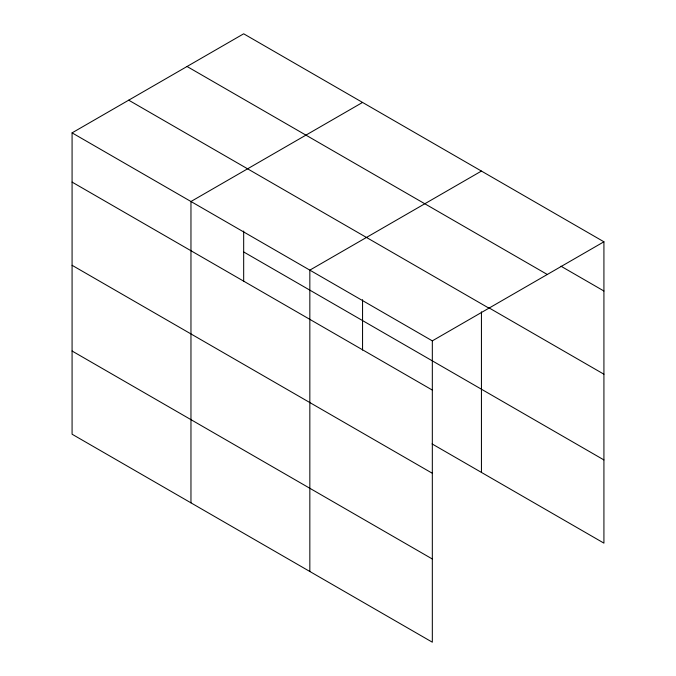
<?xml version="1.0" encoding="UTF-8"?>
<svg xmlns="http://www.w3.org/2000/svg" width="676" height="676" viewBox="0 0 676 676"><rect width="100%" height="100%" fill="white"/><g stroke="black" fill="none" stroke-linecap="round" stroke-linejoin="round"><path stroke-width="1.01" d="M432.327 473.276L432.327 340.856L72.078 132.868L72.078 434.212L432.327 642.2L432.327 473.276L72.078 265.296M432.057 443.904L603.922 543.132L603.922 241.788L243.673 33.8L72.078 132.868M362.556 102.439L190.962 201.507L190.962 502.851M481.439 171.07L309.836 270.138L309.836 571.482M432.327 340.856L603.922 241.788M560.962 266.209L603.922 291.01M187.049 66.493L547.298 274.481M488.748 307.715L603.922 374.208M128.702 100.175L488.951 308.163M243.673 251.945L603.922 459.925M72.078 182.097L432.327 390.077M72.078 351.013L432.327 559.001M481.439 311.856L481.439 472.414M362.556 299.671L362.556 350.067M243.673 231.031L243.673 281.427"/></g></svg>
